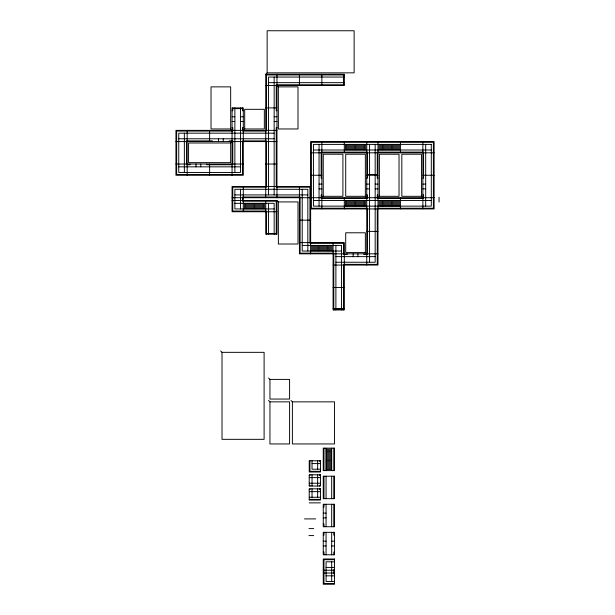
<?xml version="1.0" encoding="UTF-8"?>
<svg xmlns="http://www.w3.org/2000/svg" width="615" height="615" viewBox="0 0 615 615"><rect width="100%" height="100%" fill="white"/><g stroke="black" fill="none" stroke-linecap="round" stroke-linejoin="round"><path stroke-width="0.92" d="M265.742 197.715L265.742 74.246L267.141 72.839L354.132 72.839L354.132 30.75L267.141 30.75L267.141 72.839M230.663 142.995L230.663 162.637L188.567 162.637L188.567 142.995L230.663 142.995L232.063 141.588M243.286 130.365L244.693 128.965L244.693 109.324L264.335 109.324L264.335 128.965L244.693 128.965M321.86 197.715L323.259 196.308L323.259 154.219L342.909 154.219L342.909 196.308L323.259 196.308M377.979 197.715L379.386 196.308L379.386 154.219L399.027 154.219L399.027 196.308L379.386 196.308M265.742 74.246L344.308 74.246L344.308 85.47L265.742 85.47M344.308 74.945L266.441 74.945L266.441 131.064L242.587 131.064L242.587 127.559L243.286 127.559M344.308 77.052L268.547 77.052L268.547 194.909M268.547 82.664L344.308 82.664M344.308 84.77L276.258 84.77L276.258 110.723L276.965 110.723M278.364 86.869L298.006 86.869L298.006 128.965L278.364 128.965L278.364 86.869L276.965 85.47M265.742 107.917L276.965 107.917M232.77 108.617L242.587 108.617M232.063 110.723L232.77 110.723L232.77 107.917M243.286 110.723L242.587 110.723L242.587 107.917M232.063 116.758L234.869 116.758M240.48 116.758L243.286 116.758M274.159 116.758L276.965 116.758M232.063 121.524L234.869 121.524M240.48 121.524L243.286 121.524M274.159 121.524L276.965 121.524M232.063 127.559L232.77 127.559L232.77 131.064L176.643 131.064L176.643 174.56L242.587 174.56L242.587 140.889L266.441 140.889L266.441 187.191L232.77 187.191L232.77 211.037L266.441 211.037L266.441 234.192M276.965 127.559L276.258 127.559L276.258 187.191L309.937 187.191L309.937 243.309L343.608 243.309L343.608 254.533L347.114 254.533L347.114 253.834M230.663 128.965L211.022 128.965L211.022 86.869L230.663 86.869L230.663 128.965L232.063 130.365M276.965 130.365L175.944 130.365L175.944 175.26L243.286 175.26L243.286 107.917L232.063 107.917L232.063 175.26M274.159 133.171L178.75 133.171L178.75 172.454L240.48 172.454L240.48 107.917M178.75 138.782L274.159 138.782M175.944 141.588L242.356 141.588M242.587 141.588L276.965 141.588M313.442 150.006L431.3 150.006M310.637 152.812L377.049 152.812M377.279 152.812L434.105 152.812M175.944 164.036L242.356 164.036M242.587 164.036L243.286 164.036M265.742 164.036L276.965 164.036M178.75 166.842L240.48 166.842M367.455 174.56L377.279 174.56M310.637 175.26L321.86 175.26M366.755 175.26L377.979 175.26M422.882 175.26L434.105 175.26M321.86 178.066L321.161 178.066L321.161 152.113L367.455 152.113L367.455 178.066L366.755 178.066M377.979 178.066L377.279 178.066L377.279 152.113L423.581 152.113L423.581 178.066L422.882 178.066M319.054 184.1L321.86 184.1M366.755 184.1L369.561 184.1M375.173 184.1L377.979 184.1M422.882 184.1L425.688 184.1M310.637 186.491L232.063 186.491L232.063 211.745L276.965 211.745M319.054 188.874L321.86 188.874M366.755 188.874L369.561 188.874M375.173 188.874L377.979 188.874M422.882 188.874L425.688 188.874M234.869 194.909L307.831 194.909M321.86 194.909L321.161 194.909L321.161 198.414L367.455 198.414L367.455 194.909L366.755 194.909M377.979 194.909L377.279 194.909L377.279 198.414L423.581 198.414L423.581 194.909L422.882 194.909M365.356 196.308L345.715 196.308L345.715 154.219L365.356 154.219L365.356 196.308L366.755 197.715M421.475 196.308L401.833 196.308L401.833 154.219L421.475 154.219L421.475 196.308L422.882 197.715M232.063 197.715L242.356 197.715M242.587 197.715L377.049 197.715M377.279 197.715L434.105 197.715M232.063 200.521L242.356 200.521M242.587 200.521L276.965 200.521L278.364 201.92L278.364 244.009L298.006 244.009L298.006 201.92L278.364 201.92M313.442 200.521L431.3 200.521M234.869 203.327L274.159 203.327L274.159 234.192M274.159 208.939L234.869 208.939L234.869 189.297L307.831 189.297L307.831 251.028M310.637 208.939L377.049 208.939M377.279 208.939L434.105 208.939L434.105 141.588L310.637 141.588L310.637 243.309M299.413 220.162L310.637 220.162M366.755 231.386L377.979 231.386M266.441 233.492L276.258 233.492M299.413 242.61L344.308 242.61L344.308 309.952L333.084 309.952L333.084 243.548M302.219 245.416L341.502 245.416L341.502 309.952M341.502 251.028L302.219 251.028L302.219 189.297M365.356 252.434L345.715 252.434L345.715 232.785L365.356 232.785L365.356 252.434L366.755 253.834M377.049 253.834L299.413 253.834L299.413 186.491M377.279 253.834L377.979 253.834M335.89 256.639L375.173 256.639M335.89 262.251L375.173 262.251L375.173 144.394M333.084 265.057L377.979 265.057L377.979 198.645M333.084 287.505L344.308 287.505M333.084 308.645L344.308 308.645M333.784 309.253L343.608 309.253M222.015 352.341L264.104 352.341L264.104 439.333L222.015 439.333L222.015 352.341L220.608 350.934M269.947 379.409L289.588 379.409L289.588 399.05L269.947 399.05L269.947 379.409L268.547 378.002M269.947 401.856L289.588 401.856L289.588 443.945L269.947 443.945L269.947 401.856L268.547 400.45M292.394 401.856L334.483 401.856L334.483 443.945L292.394 443.945L292.394 401.856L290.995 400.45M326.065 449.281L331.677 449.281M326.065 450.403L331.677 450.403M326.065 451.525L331.677 451.525M326.065 452.648L331.677 452.648M326.065 453.77L331.677 453.77M326.065 454.892L331.677 454.892M326.065 456.015L331.677 456.015M326.065 457.137L331.677 457.137M326.065 458.26L331.677 458.26M326.065 459.382L331.677 459.382M326.065 460.504L331.677 460.504M320.453 461.481L319.754 461.481L319.754 460.781M326.065 461.627L331.677 461.627M326.065 462.749L331.677 462.749M312.036 463.587L320.453 463.587M326.065 463.871L331.677 463.871M326.065 464.994L331.677 464.994M326.065 466.116L331.677 466.116M326.065 467.239L331.677 467.239M326.065 468.361L331.677 468.361M320.453 469.199L312.036 469.199L312.036 460.781M326.065 469.483L331.677 469.483M320.453 471.305L309.937 471.305L309.937 460.781M309.23 475.518L309.937 475.518L309.937 474.811M320.453 475.518L319.754 475.518L319.754 474.811M309.23 477.617L320.453 477.617M309.23 483.229L320.453 483.229M309.23 485.335L309.937 485.335L309.937 486.035M320.453 485.335L319.754 485.335L319.754 486.035M309.23 489.548L309.937 489.548L309.937 488.84M320.453 489.548L319.754 489.548L319.754 488.84M309.23 491.646L320.453 491.646M309.23 497.258L320.453 497.258M309.23 499.365L320.453 499.365M309.23 502.87L320.453 502.87M323.259 507.083L323.967 507.083L323.967 504.277M323.259 513.118L326.065 513.118M323.259 517.884L326.065 517.884M304.463 518.906L315.687 518.906M323.259 523.918L323.967 523.918L323.967 526.724M308.984 528.608L313.758 528.608M323.259 535.142L323.967 535.142L323.967 532.336M334.483 535.142L333.784 535.142L333.784 532.336M308.914 535.588L313.688 535.588M323.259 541.177L326.065 541.177M331.677 541.177L334.483 541.177M323.259 545.943L326.065 545.943M331.677 545.943L334.483 545.943M323.259 551.978L323.967 551.978L323.967 554.784M334.483 551.978L333.784 551.978L333.784 554.784M334.483 559.696L323.967 559.696L323.967 583.55L334.483 583.55M334.483 561.803L326.065 561.803L326.065 581.444L334.483 581.444M326.065 567.414L334.483 567.414M334.483 569.521L333.784 569.521L333.784 573.726L334.483 573.726M323.259 570.22L334.483 570.22M323.259 573.026L334.483 573.026M326.065 575.832L334.483 575.832M439.056 197.246L439.056 202.012M425.688 144.394L425.688 206.133M422.882 141.588L422.882 198.414M422.882 198.645L422.882 208.939M400.427 141.588L400.427 152.812M400.427 197.715L400.427 208.939M399.304 144.394L399.304 150.006M399.304 200.521L399.304 206.133M398.182 144.394L398.182 150.006M398.182 200.521L398.182 206.133M397.059 144.394L397.059 150.006M397.059 200.521L397.059 206.133M395.937 144.394L395.937 150.006M395.937 200.521L395.937 206.133M394.815 144.394L394.815 150.006M394.815 200.521L394.815 206.133M393.692 144.394L393.692 150.006M393.692 200.521L393.692 206.133M392.57 144.394L392.57 150.006M392.57 200.521L392.57 206.133M391.447 144.394L391.447 150.006M391.447 200.521L391.447 206.133M390.325 144.394L390.325 150.006M390.325 200.521L390.325 206.133M389.203 144.394L389.203 150.006M389.203 200.521L389.203 206.133M388.08 144.394L388.08 150.006M388.08 200.521L388.08 206.133M386.958 144.394L386.958 150.006M386.958 200.521L386.958 206.133M385.836 144.394L385.836 150.006M385.836 200.521L385.836 206.133M384.713 144.394L384.713 150.006M384.713 200.521L384.713 206.133M383.591 144.394L383.591 150.006M383.591 200.521L383.591 206.133M382.469 144.394L382.469 150.006M382.469 200.521L382.469 206.133M381.346 144.394L381.346 150.006M381.346 200.521L381.346 206.133M380.224 144.394L380.224 150.006M380.224 200.521L380.224 206.133M379.101 144.394L379.101 150.006M379.101 200.521L379.101 206.133M377.979 141.588L377.979 198.414M369.561 144.394L369.561 262.251M366.755 141.588L366.755 198.414M366.755 198.645L366.755 265.057M365.633 144.394L365.633 150.006M365.633 200.521L365.633 206.133M364.511 144.394L364.511 150.006M364.511 200.521L364.511 206.133M363.949 253.834L363.949 254.533L367.455 254.533L367.455 208.231L311.336 208.231L311.336 142.296L433.398 142.296L433.398 208.231L377.279 208.231L377.279 264.358L343.608 264.358L343.608 309.952M363.388 144.394L363.388 150.006M363.388 200.521L363.388 206.133M362.266 144.394L362.266 150.006M362.266 200.521L362.266 206.133M361.143 144.394L361.143 150.006M361.143 200.521L361.143 206.133M360.021 144.394L360.021 150.006M360.021 200.521L360.021 206.133M358.899 144.394L358.899 150.006M358.899 200.521L358.899 206.133M357.915 253.834L357.915 256.639M357.776 144.394L357.776 150.006M357.776 200.521L357.776 206.133M356.654 144.394L356.654 150.006M356.654 200.521L356.654 206.133M355.532 144.394L355.532 150.006M355.532 200.521L355.532 206.133M354.409 144.394L354.409 150.006M354.409 200.521L354.409 206.133M353.287 144.394L353.287 150.006M353.287 200.521L353.287 206.133M353.148 253.834L353.148 256.639M352.164 144.394L352.164 150.006M352.164 200.521L352.164 206.133M351.042 144.394L351.042 150.006M351.042 200.521L351.042 206.133M349.92 144.394L349.92 150.006M349.92 200.521L349.92 206.133M348.797 144.394L348.797 150.006M348.797 200.521L348.797 206.133M347.675 144.394L347.675 150.006M347.675 200.521L347.675 206.133M346.553 144.394L346.553 150.006M346.553 200.521L346.553 206.133M345.43 144.394L345.43 150.006M345.43 200.521L345.43 206.133M344.308 141.588L344.308 152.812M344.308 197.715L344.308 208.939M343.608 74.945L343.608 84.77M335.89 245.416L335.89 309.952M333.784 309.952L333.784 253.134L300.112 253.134L300.112 197.008L242.587 197.008L242.587 201.22L276.258 201.22L276.258 234.192M333.784 448.158L333.784 470.606M333.784 476.218L333.784 498.665M333.784 504.277L333.784 526.724M333.084 242.61L333.084 243.309M331.962 245.416L331.962 251.028M331.677 448.158L331.677 470.606M331.677 476.218L331.677 498.665M331.677 504.277L331.677 526.724M331.677 532.336L331.677 554.784M331.677 561.803L331.677 581.444M330.839 245.416L330.839 251.028M329.717 245.416L329.717 251.028M328.595 245.416L328.595 251.028M327.472 245.416L327.472 251.028M326.35 245.416L326.35 251.028M326.065 448.158L326.065 470.606M326.065 476.218L326.065 498.665M326.065 504.277L326.065 526.724M326.065 532.336L326.065 554.784M325.227 245.416L325.227 251.028M324.105 245.416L324.105 251.028M323.967 448.158L323.967 470.606M323.967 476.218L323.967 498.665M322.983 245.416L322.983 251.028M321.86 74.246L321.86 85.47M321.86 141.588L321.86 198.414M321.86 198.645L321.86 208.939M321.86 245.416L321.86 251.028M320.738 245.416L320.738 251.028M319.615 245.416L319.615 251.028M319.054 144.394L319.054 206.133M318.493 245.416L318.493 251.028M317.648 460.781L317.648 469.199M317.648 474.811L317.648 486.035M317.648 488.84L317.648 497.258M317.371 245.416L317.371 251.028M316.248 245.416L316.248 251.028M315.126 245.416L315.126 251.028M314.004 245.416L314.004 251.028M312.881 245.416L312.881 251.028M312.036 474.811L312.036 486.035M312.036 488.84L312.036 497.258M311.759 245.416L311.759 251.028M310.637 243.548L310.637 253.834M299.413 74.246L299.413 85.47M276.965 74.246L276.965 197.715M276.965 200.521L276.965 234.192L265.742 234.192L265.742 200.521M274.159 77.052L274.159 194.909M268.547 203.327L268.547 234.192M264.619 203.327L264.619 208.939M263.497 203.327L263.497 208.939M262.367 203.327L262.367 208.939M261.244 203.327L261.244 208.939M260.122 203.327L260.122 208.939M259 203.327L259 208.939M257.877 203.327L257.877 208.939M256.755 203.327L256.755 208.939M255.632 203.327L255.632 208.939M254.51 203.327L254.51 208.939M253.388 203.327L253.388 208.939M252.265 203.327L252.265 208.939M251.143 203.327L251.143 208.939M250.021 203.327L250.021 208.939M248.898 203.327L248.898 208.939M247.776 203.327L247.776 208.939M246.653 203.327L246.653 208.939M245.531 203.327L245.531 208.939M244.409 203.327L244.409 208.939M243.286 186.491L243.286 211.745M240.48 189.297L240.48 208.939M234.869 107.917L234.869 172.454M229.257 141.588L229.257 140.889L232.77 140.889L232.77 164.743L206.809 164.743L206.809 164.036M223.222 138.782L223.222 141.588M218.456 138.782L218.456 141.588M212.421 141.588L212.421 140.889L186.468 140.889L186.468 164.743L189.974 164.743L189.974 164.036M209.615 130.365L209.615 141.588M209.615 164.036L209.615 175.26M200.774 164.036L200.774 166.842M196.008 164.036L196.008 166.842M187.168 130.365L187.168 175.26M184.362 133.171L184.362 172.454M431.3 144.394L313.442 144.394L313.442 206.133L431.3 206.133L431.3 144.394M334.483 448.158L323.259 448.158L323.259 470.606L334.483 470.606L334.483 448.158M320.453 460.781L309.23 460.781L309.23 472.005L320.453 472.005L320.453 460.781M320.453 474.811L309.23 474.811L309.23 486.035L320.453 486.035L320.453 474.811M334.483 476.218L323.259 476.218L323.259 498.665L334.483 498.665L334.483 476.218M320.453 488.84L309.23 488.84L309.23 500.064L320.453 500.064L320.453 488.84M334.483 504.277L323.259 504.277L323.259 526.724L334.483 526.724L334.483 504.277M334.483 532.336L323.259 532.336L323.259 554.784L334.483 554.784L334.483 532.336M334.483 558.997L323.259 558.997L323.259 584.25L334.483 584.25L334.483 558.997"/></g></svg>
